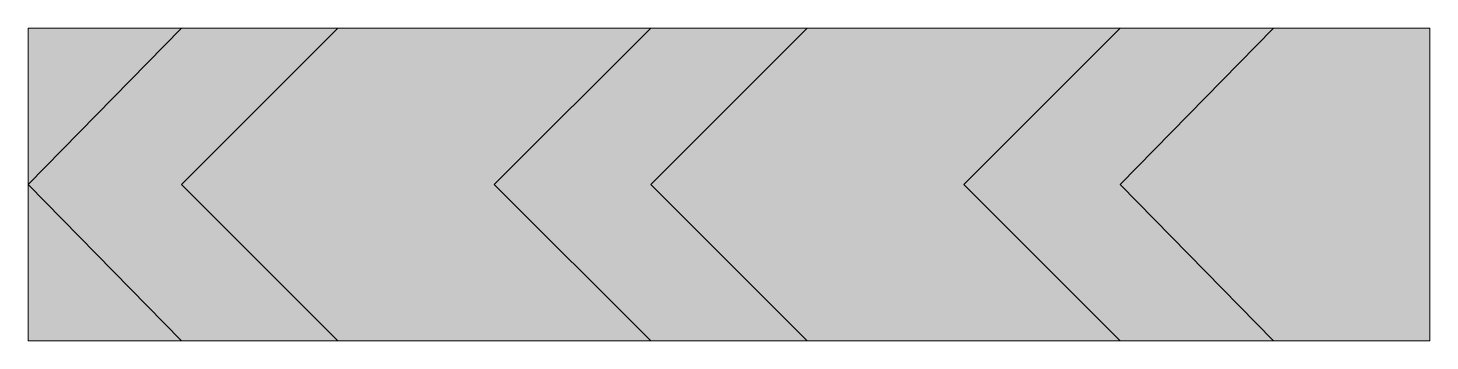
# Model space of a CAD drawing. Header units: metres. Extents: x 14 to 552, y 75 to 195.
import ezdxf

# ---------------------------------------------------------------- set-up
doc = ezdxf.new("R2010")
doc.units = ezdxf.units.M
for name, color, linetype, true_color in [('FILL_RED_FF0000', 7, 'Continuous', 0xff0000), ('FILL_WHITE_FFFFFF', 7, 'Continuous', 0xffffff), ('STROKE_RED_FF0000', 7, 'Continuous', 0xff0000)]:
    doc.layers.add(name, color=color, linetype=linetype, true_color=true_color)

msp = doc.modelspace()

# ---------------------------------------------------------------- hatches: boundary and pattern name
at = {"layer": 'FILL_RED_FF0000', "true_color": 0xff0000}
h = msp.add_hatch(color=7, dxfattribs=at)
h.dxf.hatch_style = 1
h.paths.add_polyline_path([(551.73, 75.12), (14.13, 75.12), (14.13, 195.12), (551.73, 195.12), (551.73, 75.12)])
at = {"layer": 'FILL_WHITE_FFFFFF', "true_color": 0xffffff}
h = msp.add_hatch(color=7, dxfattribs=at)
h.dxf.hatch_style = 1
h.paths.add_polyline_path([(132.93, 75.12), (72.93, 75.12), (14.13, 135.12), (72.93, 195.12), (132.93, 195.12), (72.93, 135.12), (132.93, 75.12)])
h = msp.add_hatch(color=7, dxfattribs=at)
h.dxf.hatch_style = 1
h.paths.add_polyline_path([(252.93, 195.12), (312.93, 195.12), (252.93, 135.12), (312.93, 75.12), (252.93, 75.12), (192.93, 135.12), (252.93, 195.12)])
h = msp.add_hatch(color=7, dxfattribs=at)
h.dxf.hatch_style = 1
h.paths.add_polyline_path([(432.93, 195.12), (491.73, 195.12), (432.93, 135.12), (491.73, 75.12), (432.93, 75.12), (372.93, 135.12), (432.93, 195.12)])

# ---------------------------------------------------------------- linework, layer by layer
at = {"layer": 'FILL_RED_FF0000', "lineweight": 0, "true_color": 0xff0000}
msp.add_lwpolyline([(551.73, 75.12), (14.13, 75.12), (14.13, 195.12), (551.73, 195.12)], close=True, dxfattribs=at)
at = {"layer": 'FILL_WHITE_FFFFFF', "lineweight": 0, "true_color": 0xff0000}
for points in [[(132.93, 75.12), (72.93, 75.12), (14.13, 135.12), (72.93, 195.12), (132.93, 195.12), (72.93, 135.12)], [(252.93, 195.12), (312.93, 195.12), (252.93, 135.12), (312.93, 75.12), (252.93, 75.12), (192.93, 135.12)], [(432.93, 195.12), (491.73, 195.12), (432.93, 135.12), (491.73, 75.12), (432.93, 75.12), (372.93, 135.12)]]:
    msp.add_lwpolyline(points, close=True, dxfattribs=at)
at = {"layer": 'STROKE_RED_FF0000', "lineweight": 0, "true_color": 0xff0000}
msp.add_lwpolyline([(14.13, 195.12), (551.73, 195.12), (551.73, 75.12), (14.13, 75.12), (14.13, 195.12)], dxfattribs=at)

doc.saveas('drawing.dxf')
